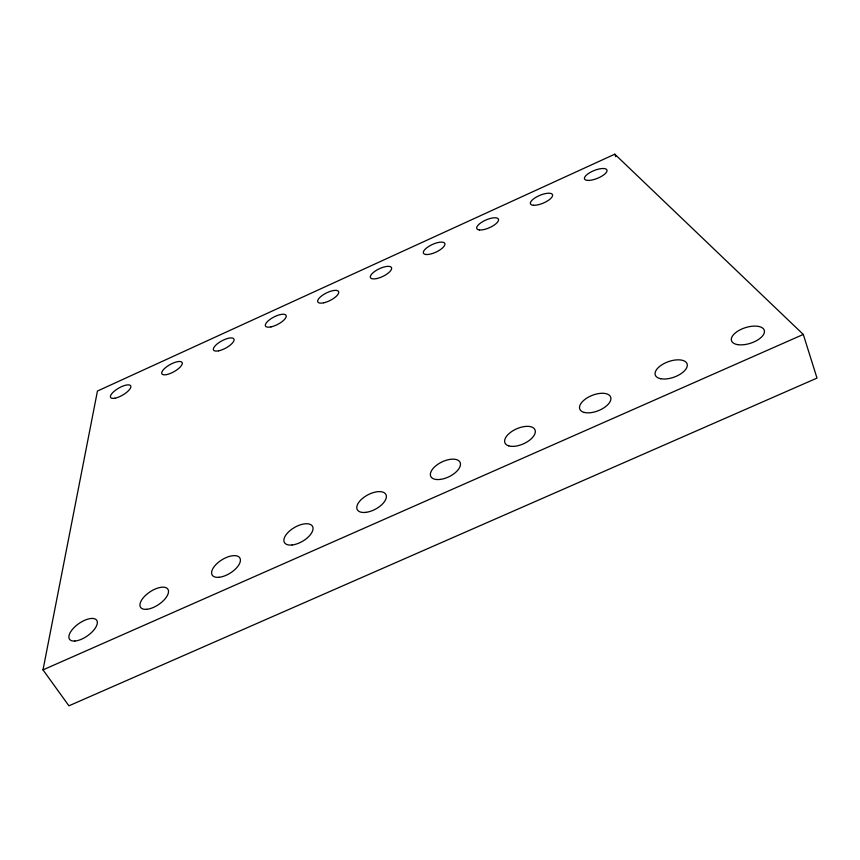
<?xml version="1.0" encoding="UTF-8"?>
<svg xmlns="http://www.w3.org/2000/svg" width="860" height="860" viewBox="0 0 860 860"><rect width="100%" height="100%" fill="white"/><g stroke="black" fill="none" stroke-linecap="round" stroke-linejoin="round"><path stroke-width="1.29" d="M43 669.886L97.449 391.042L614.792 154.187L803.294 334.443L817 378.088L68.918 705.813L43 669.886L803.294 334.443M614.792 154.187L615.696 156.638M737.708 344.634A17.189 8.202 -17.6 0 0 764.303 332.702A17.189 8.202 -17.6 0 0 741.642 329.09A17.189 8.202 -17.6 0 0 737.708 344.634M660.663 378.712A16.856 8.245 -19.5 0 0 687.022 366.897A16.856 8.245 -19.5 0 0 665.844 362.683A16.856 8.245 -19.5 0 0 660.663 378.712M584.37 412.456A16.576 8.267 -21.5 0 0 610.482 400.749A16.576 8.267 -21.5 0 0 590.766 395.965A16.576 8.267 -21.5 0 0 584.37 412.456M508.798 445.888A16.383 8.245 -23.7 0 0 534.683 434.289A16.383 8.245 -23.7 0 0 516.398 428.925A16.383 8.245 -23.7 0 0 508.798 445.888M440.395 479.407A16.254 8.191 -25.8 0 0 460.229 462.702A16.254 8.191 -25.8 0 0 435.654 465.959A16.254 8.191 -25.8 0 0 440.395 479.407M365.898 512.356A16.2 8.105 -28 0 0 386.269 495.446A16.2 8.105 -28 0 0 362.619 498.327A16.2 8.105 -28 0 0 365.898 512.356M292.11 544.982A16.2 7.987 -30.1 0 0 313.008 527.879A16.2 7.987 -30.1 0 0 290.261 530.394A16.2 7.987 -30.1 0 0 292.11 544.982M219.01 577.296A16.276 7.847 -31.9 0 0 240.424 560.01A16.276 7.847 -31.9 0 0 218.58 562.161A16.276 7.847 -31.9 0 0 219.01 577.296M146.608 609.31A16.404 7.675 -33.6 0 0 168.517 591.841A16.404 7.675 -33.6 0 0 147.554 593.636A16.404 7.675 -33.6 0 0 146.608 609.31M74.874 641.033A16.576 7.493 -35 0 0 97.287 623.371A16.576 7.493 -35 0 0 77.174 624.822A16.576 7.493 -35 0 0 74.874 641.033M587.907 180.417A12.072 4.236 -21.8 0 0 606.719 171.753A12.072 4.236 -21.8 0 0 592.551 171.215A12.072 4.236 -21.8 0 0 587.907 180.417M533.501 205.271A11.932 4.236 -22.7 0 0 552.195 196.671A11.932 4.236 -22.7 0 0 538.769 195.822A11.932 4.236 -22.7 0 0 533.501 205.271M479.471 229.964A11.814 4.236 -23.6 0 0 498.037 221.418A11.814 4.236 -23.6 0 0 485.352 220.257A11.814 4.236 -23.6 0 0 479.471 229.964M425.808 254.485A11.728 4.225 -24.6 0 0 444.254 246.003A11.728 4.225 -24.6 0 0 432.29 244.519A11.728 4.225 -24.6 0 0 425.808 254.485M376.906 278.522A11.653 4.214 -25.5 0 0 391.558 267.75A11.653 4.214 -25.5 0 0 374.476 271.609A11.653 4.214 -25.5 0 0 376.906 278.522M323.79 302.785A11.61 4.182 -26.5 0 0 338.711 291.906A11.61 4.182 -26.5 0 0 322.102 295.56A11.61 4.182 -26.5 0 0 323.79 302.785M271.04 326.886A11.588 4.149 -27.4 0 0 286.229 315.899A11.588 4.149 -27.4 0 0 270.083 319.35A11.588 4.149 -27.4 0 0 271.04 326.886M218.633 350.826A11.578 4.106 -28.4 0 0 234.092 339.732A11.578 4.106 -28.4 0 0 218.408 342.989A11.578 4.106 -28.4 0 0 218.633 350.826M166.593 374.594A11.599 4.063 -29.2 0 0 182.309 363.404A11.599 4.063 -29.2 0 0 167.087 366.457A11.599 4.063 -29.2 0 0 166.593 374.594M114.896 398.212A11.631 4.01 -30.1 0 0 130.87 386.914A11.631 4.01 -30.1 0 0 116.1 389.784A11.631 4.01 -30.1 0 0 114.896 398.212"/></g></svg>
